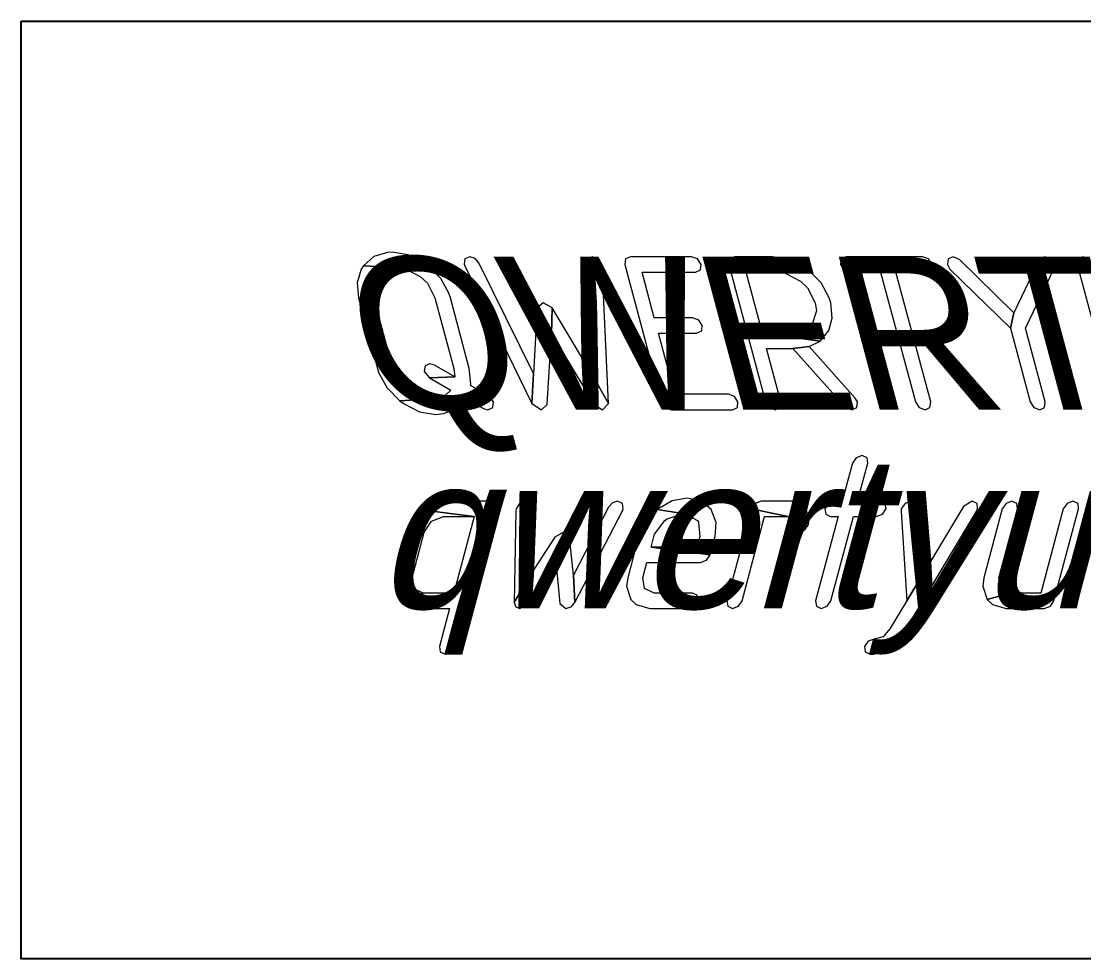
# Model space of a CAD drawing. Extents: x 325 to 23971, y -6917 to 27655.
# Drawn here: x 325 to 4745, y -6917 to -3017 of the extents above; entities that cross this region are included whole.
import ezdxf

# ---------------------------------------------------------------- set-up
doc = ezdxf.new("R2010")
doc.units = 0
doc.styles.add('qwerty', font='OpenGostTypeB-Regular.ttf')

msp = doc.modelspace()

# ---------------------------------------------------------------- linework, layer by layer
at = {"color": 7, "lineweight": 0}
for p, q in [((1868, -3977.9), (1849, -3979)), ((1935.5, -3988.5), (1868, -3977.9)), ((1792.1, -3995.9), (1748.8, -4033.8)), ((1849, -3979), (1792.1, -3995.9)), ((1999.9, -4020.1), (1935.5, -3988.5)), ((2017.8, -4033.8), (1999.9, -4020.1)), ((2170.8, -4005.4), (2167.6, -4027.5)), ((2191.9, -3996.9), (2170.8, -4005.4)), ((2213, -4003.3), (2191.9, -3996.9)), ((2228.8, -4021.2), (2213, -4003.3)), ((2455.6, -4482.2), (2228.8, -4021.2)), ((2683.5, -4003.3), (2676.1, -4021.2)), ((2676.1, -4021.2), (2697.2, -4482.2)), ((2700.4, -3996.9), (2683.5, -4003.3)), ((2725.7, -4005.4), (2700.4, -3996.9)), ((2740.4, -4027.5), (2725.7, -4005.4)), ((2839.6, -4005.4), (2836.4, -4028.6)), ((2859.7, -3996.9), (2839.6, -4005.4)), ((3113.9, -3996.9), (2859.7, -3996.9)), ((3139.2, -4005.4), (3113.9, -3996.9)), ((3154, -4028.6), (3139.2, -4005.4)), ((3272.1, -4005.4), (3269, -4028.6)), ((3292.2, -3996.9), (3272.1, -4005.4)), ((3450.4, -3996.9), (3292.2, -3996.9)), ((3517.9, -4007.5), (3450.4, -3996.9)), ((3582.3, -4039.1), (3517.9, -4007.5)), ((3736.3, -4005.4), (3733.1, -4028.6)), ((3756.4, -3996.9), (3736.3, -4005.4)), ((4073.9, -3996.9), (3756.4, -3996.9)), ((4099.2, -4005.4), (4073.9, -3996.9)), ((4114, -4028.6), (4099.2, -4005.4)), ((4181.5, -4005.4), (4178.3, -4028.6)), ((4201.5, -3996.9), (4181.5, -4005.4)), ((4230, -4009.6), (4201.5, -3996.9)), ((4454.7, -4230.1), (4230, -4009.6)), ((4560.2, -4009.6), (4454.7, -4230.1)), ((4582.4, -3996.9), (4560.2, -4009.6)), ((4607.7, -4005.4), (4582.4, -3996.9)), ((4623.5, -4028.6), (4607.7, -4005.4)), ((4721.6, -4005.4), (4718.5, -4028.6)), ((4741.7, -3996.9), (4721.6, -4005.4)), ((4767, -4005.4), (4741.7, -3996.9)), ((1739.3, -4048.6), (1722.4, -4104.5)), ((1748.8, -4033.8), (1739.3, -4048.6)), ((1886, -4041.2), (1748.8, -4033.8)), ((1748.8, -4033.8), (1886, -4041.2)), ((1805.8, -4078.2), (1827.9, -4057.1)), ((1827.9, -4057.1), (1886, -4041.2)), ((1886, -4041.2), (1920.8, -4045.5)), ((1920.8, -4045.5), (1985.1, -4078.2)), ((2070.6, -4086.6), (2017.8, -4033.8)), ((2167.6, -4027.5), (2170.8, -4034.9)), ((2170.8, -4034.9), (2449.3, -4606.7)), ((2741.5, -4034.9), (2740.4, -4027.5)), ((2768.9, -4606.7), (2741.5, -4034.9)), ((2836.4, -4028.6), (2989.4, -4600.3)), ((2958.8, -4251.2), (2908.2, -4060.2)), ((2908.2, -4060.2), (3130.8, -4060.2)), ((3130.8, -4060.2), (3150.8, -4050.7)), ((3150.8, -4050.7), (3154, -4028.6)), ((3269, -4028.6), (3421.9, -4600.3)), ((3409.3, -4314.5), (3340.7, -4060.2)), ((3340.7, -4060.2), (3467.3, -4060.2)), ((3600.2, -4052.8), (3467.3, -4060.2)), ((3467.3, -4060.2), (3600.2, -4052.8)), ((3467.3, -4060.2), (3503.2, -4064.4)), ((3503.2, -4064.4), (3567.5, -4098.2)), ((3600.2, -4052.8), (3582.3, -4039.1)), ((3653, -4105.6), (3600.2, -4052.8)), ((3733.1, -4028.6), (3747.9, -4050.7)), ((3747.9, -4050.7), (3773.2, -4060.2)), ((3773.2, -4060.2), (3899.8, -4060.2)), ((3899.8, -4060.2), (4045.4, -4600.3)), ((4108.7, -4600.3), (3964.2, -4060.2)), ((3964.2, -4060.2), (4090.8, -4060.2)), ((4090.8, -4060.2), (4111.9, -4050.7)), ((4111.9, -4050.7), (4114, -4028.6)), ((4178.3, -4028.6), (4188.9, -4047.6)), ((4188.9, -4047.6), (4440, -4293.4)), ((4503.2, -4293.4), (4621.4, -4047.6)), ((4621.4, -4047.6), (4623.5, -4028.6)), ((4718.5, -4028.6), (4834.5, -4461.1)), ((1722.4, -4104.5), (1728.8, -4167.8)), ((1787.8, -4134.1), (1805.8, -4078.2)), ((1985.1, -4078.2), (2014.7, -4106.6)), ((2014.7, -4106.6), (2046.3, -4167.8)), ((2104.3, -4147.8), (2070.6, -4086.6)), ((3567.5, -4098.2), (3596, -4125.6)), ((3686.7, -4167.8), (3653, -4105.6)), ((1792.1, -4167.8), (1787.8, -4134.1)), ((2110.7, -4167.8), (2104.3, -4147.8)), ((3596, -4125.6), (3628.7, -4187.9)), ((1728.8, -4167.8), (1806.8, -4461.1)), ((1871.2, -4461.1), (1792.1, -4167.8)), ((2046.3, -4167.8), (2125.4, -4461.1)), ((2188.7, -4461.1), (2110.7, -4167.8)), ((2496.8, -4187.9), (2471.4, -4209)), ((2533.7, -4209), (2496.8, -4187.9)), ((3628.7, -4187.9), (3634, -4221.6)), ((3693.1, -4187.9), (3686.7, -4167.8)), ((3699.4, -4252.2), (3693.1, -4187.9)), ((2471.4, -4209), (2455.6, -4482.2)), ((2533.7, -4209), (2531.6, -4317.6)), ((2531.6, -4317.6), (2533.7, -4209)), ((2697.2, -4482.2), (2533.7, -4209)), ((3634, -4221.6), (3616, -4277.5)), ((4440, -4293.4), (4454.7, -4230.1)), ((4454.7, -4230.1), (4440, -4293.4)), ((3118.1, -4251.2), (2958.8, -4251.2)), ((3143.4, -4259.6), (3118.1, -4251.2)), ((3158.2, -4282.8), (3143.4, -4259.6)), ((3156.1, -4305), (3158.2, -4282.8)), ((3616, -4277.5), (3593.9, -4298.6)), ((3684.6, -4302.9), (3699.4, -4252.2)), ((2512.6, -4610.9), (2531.6, -4317.6)), ((2531.6, -4317.6), (2708.8, -4610.9)), ((3044.3, -4568.7), (2976.8, -4314.5)), ((2976.8, -4314.5), (3135, -4314.5)), ((3135, -4314.5), (3156.1, -4305)), ((3535.9, -4314.5), (3409.3, -4314.5)), ((3409.3, -4314.5), (3648.7, -4347.2)), ((3648.7, -4347.2), (3409.3, -4314.5)), ((3593.9, -4298.6), (3535.9, -4314.5)), ((3648.7, -4347.2), (3684.6, -4302.9)), ((4440, -4293.4), (4522.2, -4600.3)), ((4585.5, -4600.3), (4503.2, -4293.4)), ((3603.4, -4370.4), (3534.8, -4377.8)), ((3534.8, -4377.8), (3603.4, -4370.4)), ((3603.4, -4370.4), (3648.7, -4347.2)), ((3794.3, -4584.5), (3603.4, -4370.4)), ((3485.2, -4600.3), (3426.2, -4377.8)), ((3426.2, -4377.8), (3534.8, -4377.8)), ((3534.8, -4377.8), (3749, -4617.2)), ((1806.8, -4461.1), (1813.2, -4481.1)), ((1903.9, -4522.3), (1871.2, -4461.1)), ((2005.2, -4450.5), (2000.9, -4473.8)), ((2025.2, -4442.1), (2005.2, -4450.5)), ((2044.2, -4447.4), (2025.2, -4442.1)), ((2129.6, -4495.9), (2044.2, -4447.4)), ((2125.4, -4461.1), (2129.6, -4495.9)), ((2195, -4525.4), (2188.7, -4461.1)), ((1813.2, -4481.1), (1846.9, -4542.3)), ((2000.9, -4473.8), (2023.1, -4500.1)), ((2023.1, -4500.1), (2129.6, -4495.9)), ((2129.6, -4495.9), (2023.1, -4500.1)), ((2023.1, -4500.1), (2112.8, -4550.8)), ((2455.6, -4482.2), (2449.3, -4606.7)), ((2449.3, -4606.7), (2455.6, -4482.2)), ((2768.9, -4606.7), (2697.2, -4482.2)), ((2697.2, -4482.2), (2768.9, -4606.7)), ((1846.9, -4542.3), (1899.7, -4596.1)), ((1932.4, -4550.8), (1903.9, -4522.3)), ((1996.7, -4583.5), (1932.4, -4550.8)), ((2112.8, -4550.8), (2089.6, -4571.9)), ((2194, -4531.8), (2195, -4525.4)), ((2268.9, -4574), (2194, -4531.8)), ((1899.7, -4596.1), (2032.6, -4587.7)), ((2032.6, -4587.7), (1899.7, -4596.1)), ((1899.7, -4596.1), (1917.6, -4608.8)), ((2032.6, -4587.7), (1996.7, -4583.5)), ((2089.6, -4571.9), (2032.6, -4587.7)), ((2136, -4627.8), (2175, -4586.6)), ((2268.9, -4574), (2175, -4586.6)), ((2175, -4586.6), (2268.9, -4574)), ((2175, -4586.6), (2247.8, -4627.8)), ((2290, -4600.3), (2268.9, -4574)), ((3266.9, -4568.7), (3044.3, -4568.7)), ((3292.2, -4578.2), (3266.9, -4568.7)), ((3307, -4600.3), (3292.2, -4578.2)), ((3803.8, -4600.3), (3794.3, -4584.5)), ((1917.6, -4608.8), (1982, -4641.5)), ((2082.2, -4648.9), (2136, -4627.8)), ((2247.8, -4627.8), (2266.8, -4633.1)), ((2266.8, -4633.1), (2286.8, -4623.6)), ((2286.8, -4623.6), (2290, -4600.3)), ((2449.3, -4606.7), (2489.4, -4633.1)), ((2489.4, -4633.1), (2512.6, -4610.9)), ((2708.8, -4610.9), (2743.6, -4633.1)), ((2743.6, -4633.1), (2768.9, -4606.7)), ((2989.4, -4600.3), (3005.2, -4623.6)), ((3005.2, -4623.6), (3029.5, -4633.1)), ((3029.5, -4633.1), (3283.7, -4633.1)), ((3283.7, -4633.1), (3304.8, -4623.6)), ((3304.8, -4623.6), (3307, -4600.3)), ((3421.9, -4600.3), (3437.8, -4623.6)), ((3437.8, -4623.6), (3462, -4633.1)), ((3462, -4633.1), (3482.1, -4623.6)), ((3482.1, -4623.6), (3485.2, -4600.3)), ((3749, -4617.2), (3780.6, -4633.1)), ((3780.6, -4633.1), (3800.7, -4623.6)), ((3800.7, -4623.6), (3803.8, -4600.3)), ((4045.4, -4600.3), (4060.2, -4623.6)), ((4060.2, -4623.6), (4085.5, -4633.1)), ((4085.5, -4633.1), (4105.5, -4623.6)), ((4105.5, -4623.6), (4108.7, -4600.3)), ((4522.2, -4600.3), (4538.1, -4623.6)), ((4538.1, -4623.6), (4562.3, -4633.1)), ((4562.3, -4633.1), (4582.4, -4623.6)), ((4582.4, -4623.6), (4585.5, -4600.3)), ((1982, -4641.5), (2049.5, -4652)), ((2049.5, -4652), (2082.2, -4648.9)), ((3782.7, -4854.6), (3740.5, -5013.9)), ((3798.6, -4832.4), (3782.7, -4854.6)), ((3823.9, -4822.9), (3798.6, -4832.4)), ((3803.8, -5013.9), (3847.1, -4854.6)), ((3843.9, -4832.4), (3823.9, -4822.9)), ((3847.1, -4854.6), (3843.9, -4832.4)), ((2064.2, -5018.1), (1999.9, -5050.8)), ((2100.1, -5013.9), (2064.2, -5018.1)), ((2258.3, -5013.9), (2100.1, -5013.9)), ((2279.4, -5023.4), (2258.3, -5013.9)), ((2281.6, -5045.5), (2279.4, -5023.4)), ((2398.7, -5023.4), (2383.9, -5045.5)), ((2424, -5013.9), (2398.7, -5023.4)), ((2441.9, -5020.2), (2424, -5013.9)), ((2448.2, -5038.1), (2441.9, -5020.2)), ((2443, -5320.9), (2448.2, -5038.1)), ((2768.9, -5038.1), (2622.3, -5320.9)), ((2784.8, -5020.2), (2768.9, -5038.1)), ((2805.9, -5013.9), (2784.8, -5020.2)), ((2825.9, -5023.4), (2805.9, -5013.9)), ((2829.1, -5045.5), (2825.9, -5023.4)), ((3033.7, -5011.8), (2970.4, -5047.6)), ((3094.9, -5001.2), (3033.7, -5011.8)), ((3155, -5013.9), (3094.9, -5001.2)), ((3195.1, -5047.6), (3155, -5013.9)), ((3378.7, -5023.4), (3362.9, -5045.5)), ((3402.9, -5013.9), (3378.7, -5023.4)), ((3530.6, -5013.9), (3402.9, -5013.9)), ((3584.4, -5035), (3530.6, -5013.9)), ((3590.7, -5042.4), (3584.4, -5035)), ((3683.6, -5023.4), (3668.8, -5045.5)), ((3708.9, -5013.9), (3683.6, -5023.4)), ((3740.5, -5013.9), (3708.9, -5013.9)), ((3899.8, -5013.9), (3803.8, -5013.9)), ((3919.9, -5023.4), (3899.8, -5013.9)), ((3923, -5045.5), (3919.9, -5023.4)), ((4002.2, -5023.4), (3986.3, -5045.5)), ((4026.4, -5013.9), (4002.2, -5023.4)), ((4050.7, -5036), (4026.4, -5013.9)), ((4069.7, -5327.2), (4050.7, -5036)), ((4244.8, -5036), (4069.7, -5327.2)), ((4280.7, -5013.9), (4244.8, -5036)), ((4301.8, -5023.4), (4280.7, -5013.9)), ((4303.9, -5045.5), (4301.8, -5023.4)), ((4422, -5023.4), (4406.2, -5045.5)), ((4446.3, -5013.9), (4422, -5023.4)), ((4466.3, -5023.4), (4446.3, -5013.9)), ((4469.5, -5045.5), (4466.3, -5023.4)), ((4676.3, -5023.4), (4660.4, -5045.5)), ((4700.5, -5013.9), (4676.3, -5023.4)), ((4721.6, -5023.4), (4700.5, -5013.9)), ((4723.7, -5045.5), (4721.6, -5023.4)), ((1971.4, -5079.3), (1938.7, -5141.5)), ((1999.9, -5050.8), (1971.4, -5079.3)), ((2209.8, -5077.2), (1999.9, -5050.8)), ((1999.9, -5050.8), (2209.8, -5077.2)), ((2032.6, -5096.2), (2082.2, -5077.2)), ((2082.2, -5077.2), (2209.8, -5077.2)), ((2209.8, -5077.2), (2124.4, -5395.8)), ((2128.6, -5618.4), (2281.6, -5045.5)), ((2382.8, -5054), (2375.4, -5434.8)), ((2383.9, -5045.5), (2382.8, -5054)), ((2628.6, -5434.8), (2825.9, -5054)), ((2825.9, -5054), (2829.1, -5045.5)), ((2970.4, -5047.6), (2923, -5096.2)), ((3078, -5064.5), (2970.4, -5047.6)), ((2970.4, -5047.6), (3078, -5064.5)), ((3012.6, -5086.7), (3078, -5064.5)), ((3078, -5064.5), (3087.5, -5065.6)), ((3087.5, -5065.6), (3138.2, -5093)), ((3216.2, -5101.4), (3195.1, -5047.6)), ((3362.9, -5045.5), (3260.5, -5427.4)), ((3324.9, -5427.4), (3417.7, -5077.2)), ((3513.7, -5077.2), (3362.9, -5045.5)), ((3362.9, -5045.5), (3513.7, -5077.2)), ((3417.7, -5077.2), (3513.7, -5077.2)), ((3513.7, -5077.2), (3533.8, -5086.7)), ((3602.3, -5099.3), (3590.7, -5042.4)), ((3723.6, -5077.2), (3629.8, -5427.4)), ((3668.8, -5045.5), (3672, -5067.7)), ((3672, -5067.7), (3692, -5077.2)), ((3692, -5077.2), (3723.6, -5077.2)), ((3693.1, -5427.4), (3786.9, -5077.2)), ((3786.9, -5077.2), (3881.9, -5077.2)), ((3881.9, -5077.2), (3908.3, -5067.7)), ((3908.3, -5067.7), (3923, -5045.5)), ((3986.3, -5045.5), (3985.3, -5056.1)), ((3985.3, -5056.1), (4009.5, -5427.4)), ((3993.7, -5564.6), (4299.6, -5056.1)), ((4299.6, -5056.1), (4303.9, -5045.5)), ((4406.2, -5045.5), (4329.2, -5332.5)), ((4392.5, -5332.5), (4469.5, -5045.5)), ((4660.4, -5045.5), (4566.5, -5395.8)), ((4621.4, -5427.4), (4723.7, -5045.5)), ((2002, -5141.5), (2032.6, -5096.2)), ((2923, -5096.2), (2893.4, -5160.5)), ((2959.9, -5150), (3003.1, -5093)), ((3003.1, -5093), (3012.6, -5086.7)), ((3138.2, -5093), (3142.4, -5100.4)), ((3142.4, -5100.4), (3147.7, -5160.5)), ((3212, -5160.5), (3216.2, -5101.4)), ((3533.8, -5086.7), (3536.9, -5109.9)), ((3536.9, -5109.9), (3540.1, -5132)), ((3585.5, -5132), (3600.2, -5109.9)), ((3600.2, -5109.9), (3602.3, -5099.3)), ((1938.7, -5141.5), (1887, -5332.5)), ((1951.4, -5332.5), (2002, -5141.5)), ((2545.3, -5162.6), (2443, -5320.9)), ((2581.2, -5141.5), (2545.3, -5162.6)), ((2605.4, -5162.6), (2548.5, -5262.8)), ((2548.5, -5262.8), (2605.4, -5162.6)), ((2605.4, -5162.6), (2581.2, -5141.5)), ((2622.3, -5320.9), (2605.4, -5162.6)), ((2893.4, -5160.5), (2848.1, -5332.5)), ((2945.1, -5204.8), (2956.7, -5160.5)), ((2956.7, -5160.5), (2959.9, -5150)), ((3147.7, -5160.5), (3136.1, -5204.8)), ((3190.9, -5236.5), (3212, -5160.5)), ((3540.1, -5132), (3560.1, -5141.5)), ((3560.1, -5141.5), (3585.5, -5132)), ((3190.9, -5236.5), (2945.1, -5204.8)), ((3136.1, -5204.8), (2945.1, -5204.8)), ((2945.1, -5204.8), (3190.9, -5236.5)), ((3150.8, -5268.1), (3176.1, -5258.6)), ((3176.1, -5258.6), (3190.9, -5236.5)), ((2435.6, -5439), (2548.5, -5262.8)), ((2548.5, -5262.8), (2566.4, -5439)), ((2911.3, -5332.5), (2928.2, -5268.1)), ((2928.2, -5268.1), (3150.8, -5268.1)), ((1887, -5332.5), (1882.8, -5367.3)), ((1957.7, -5376.8), (1951.4, -5332.5)), ((2443, -5320.9), (2375.4, -5434.8)), ((2375.4, -5434.8), (2443, -5320.9)), ((2628.6, -5434.8), (2622.3, -5320.9)), ((2622.3, -5320.9), (2628.6, -5434.8)), ((2848.1, -5332.5), (2842.8, -5366.2)), ((2918.7, -5376.8), (2911.3, -5332.5)), ((4009.5, -5427.4), (4069.7, -5327.2)), ((4069.7, -5327.2), (4009.5, -5427.4)), ((4329.2, -5332.5), (4325, -5366.2)), ((4399.9, -5376.8), (4392.5, -5332.5)), ((1882.8, -5367.3), (1900.7, -5422.1)), ((1997.8, -5395.8), (1957.7, -5376.8)), ((2842.8, -5366.2), (2860.7, -5422.1)), ((2957.8, -5395.8), (2918.7, -5376.8)), ((4325, -5366.2), (4342.9, -5422.1)), ((4440, -5395.8), (4399.9, -5376.8)), ((1900.7, -5422.1), (1997.8, -5395.8)), ((1997.8, -5395.8), (1900.7, -5422.1)), ((1900.7, -5422.1), (1922.9, -5443.2)), ((2124.4, -5395.8), (1997.8, -5395.8)), ((2375.4, -5434.8), (2382.8, -5452.7)), ((2612.8, -5452.7), (2628.6, -5434.8)), ((2860.7, -5422.1), (2882.9, -5443.2)), ((3117.1, -5395.8), (2957.8, -5395.8)), ((3137.1, -5404.2), (3117.1, -5395.8)), ((3125.5, -5449.6), (3140.3, -5427.4)), ((3140.3, -5427.4), (3137.1, -5404.2)), ((3260.5, -5427.4), (3264.8, -5449.6)), ((3309.1, -5449.6), (3324.9, -5427.4)), ((3629.8, -5427.4), (3632.9, -5449.6)), ((3678.3, -5449.6), (3693.1, -5427.4)), ((4009.5, -5427.4), (3938.9, -5544.5)), ((4342.9, -5422.1), (4440, -5395.8)), ((4440, -5395.8), (4342.9, -5422.1)), ((4342.9, -5422.1), (4365.1, -5443.2)), ((4566.5, -5395.8), (4440, -5395.8)), ((4606.6, -5449.6), (4621.4, -5427.4)), ((1922.9, -5443.2), (1980.9, -5459.1)), ((1980.9, -5459.1), (2107.5, -5459.1)), ((2107.5, -5459.1), (2065.3, -5618.4)), ((2382.8, -5452.7), (2399.7, -5459.1)), ((2399.7, -5459.1), (2435.6, -5439)), ((2566.4, -5439), (2590.6, -5459.1)), ((2590.6, -5459.1), (2612.8, -5452.7)), ((2882.9, -5443.2), (2940.9, -5459.1)), ((2940.9, -5459.1), (3100.2, -5459.1)), ((3100.2, -5459.1), (3125.5, -5449.6)), ((3264.8, -5449.6), (3283.7, -5459.1)), ((3283.7, -5459.1), (3309.1, -5449.6)), ((3632.9, -5449.6), (3653, -5459.1)), ((3653, -5459.1), (3678.3, -5449.6)), ((4365.1, -5443.2), (4422, -5459.1)), ((4422, -5459.1), (4581.3, -5459.1)), ((4581.3, -5459.1), (4606.6, -5449.6)), ((3938.9, -5544.5), (3910.4, -5577.2)), ((3944.1, -5621.5), (3993.7, -5564.6)), ((3848.1, -5595.2), (3833.4, -5618.4)), ((3873.5, -5586.7), (3848.1, -5595.2)), ((3910.4, -5577.2), (3873.5, -5586.7)), ((2065.3, -5618.4), (2068.5, -5640.5)), ((2068.5, -5640.5), (2088.5, -5650)), ((2088.5, -5650), (2113.8, -5640.5)), ((2113.8, -5640.5), (2128.6, -5618.4)), ((3833.4, -5618.4), (3836.5, -5640.5)), ((3836.5, -5640.5), (3856.6, -5650)), ((3856.6, -5650), (3871.3, -5649)), ((3871.3, -5649), (3936.7, -5626.8)), ((3936.7, -5626.8), (3944.1, -5621.5))]:
    msp.add_line(p, q, dxfattribs=at)
at = {"color": 1}
msp.add_lwpolyline([(325.3, -3016.8), (18839.9, -3016.8), (18839.9, -6916.7), (325.3, -6916.7)], close=True, dxfattribs=at)

# ---------------------------------------------------------------- texts
at = {"style": 'qwerty'}
for s, oblique, p in [('QWERTYUIOP{}ASDFGHJKL:"||ZXCVBNM<>?', -15, (1795.6, -4632.7)), ("qwertyuiop[]asdfghjkl;'\\zxcvbnm,./", 15, (1795.6, -5459.4))]:
    msp.add_text(s, height=635.921, dxfattribs=dict(at, oblique=oblique)).set_placement(p)

doc.saveas('drawing.dxf')
